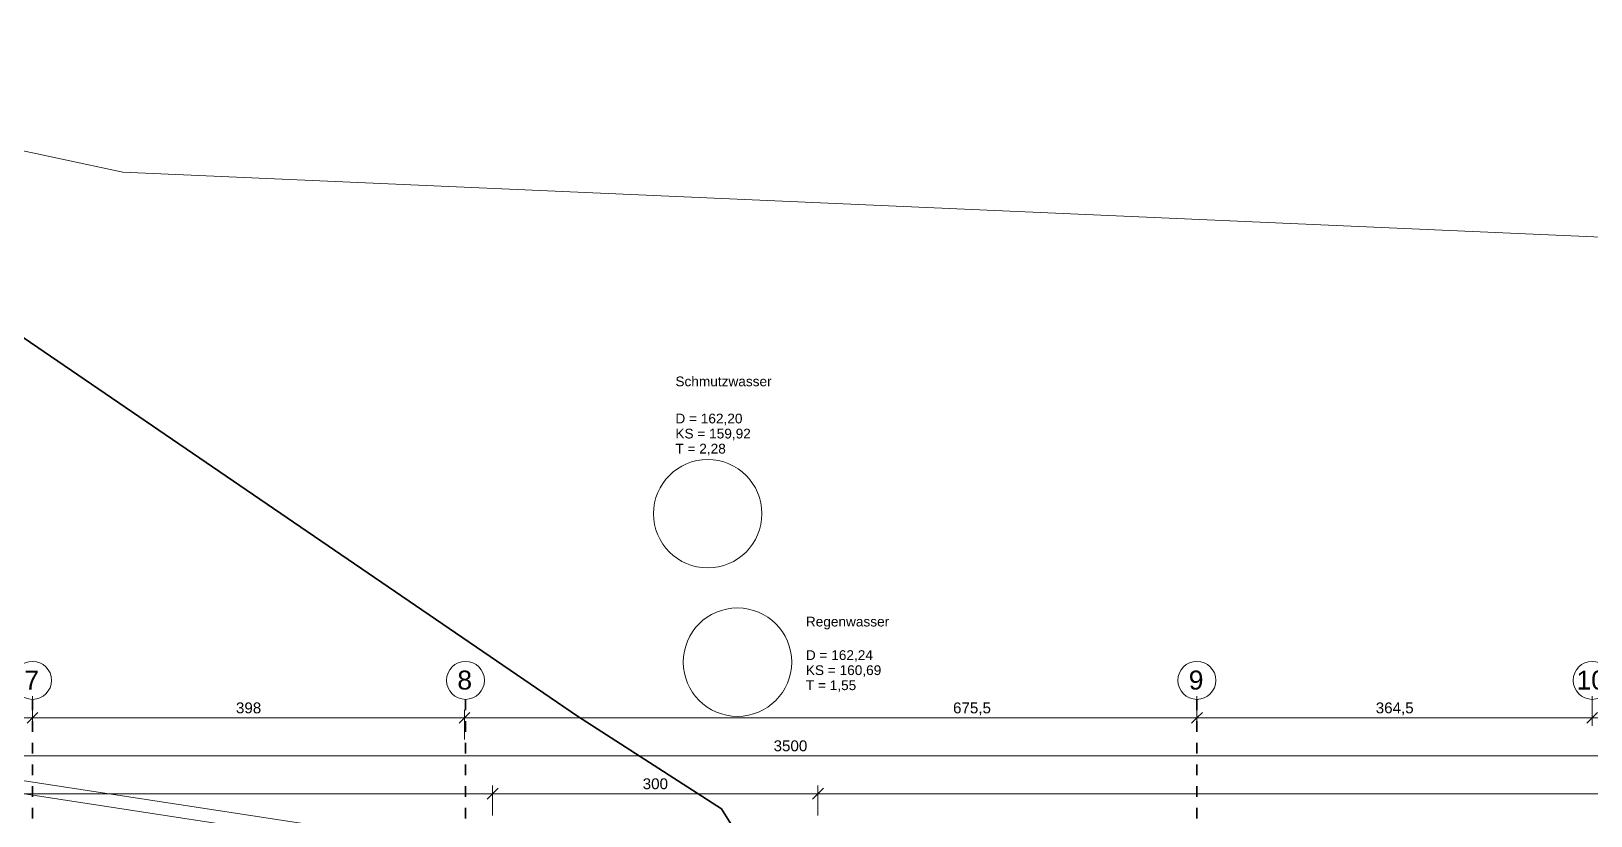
# Model space of a CAD drawing. Header units: metres. Extents: x -2.6 to 53.4, y 58.8 to 100.4.
# Drawn here: x 18.16 to 32.55, y 93.16 to 100.39 of the extents above; entities that cross this region are included whole.
import ezdxf

# ---------------------------------------------------------------- set-up
doc = ezdxf.new("R2010")
doc.units = ezdxf.units.M
doc.linetypes.add('Strich Punkt Mittel', pattern=[0.015875, 0.00635, -0.004763, 0, -0.004763])
for name, color, linetype, lineweight in [('A-DETL-THIN', 151, 'Continuous', 5), ('A_2D', 7, 'Continuous', 13), ('A_Bemassung-50_', 4, 'Continuous', 9), ('A_Bemassung_', 4, 'Continuous', 9), ('A_Beschriftung_', 7, 'Continuous', 9), ('A_Raster_', 1, 'Continuous', 9), ('Geländevolumenkörper', 7, 'Continuous', 5), ('Primäre Höhenlinien', 90, 'Continuous', 35), ('Text', 130, 'Continuous', 9)]:
    doc.layers.add(name, color=color, linetype=linetype, lineweight=lineweight)
doc.styles.add('Arial_1', font='arial.ttf', dxfattribs={"height": 0.175})
doc.styles.add('Arial_2', font='arial.ttf', dxfattribs={"height": 0.09})
doc.styles.add('Arial_5', font='arial.ttf', dxfattribs={"height": 0.1})
doc.dimstyles.new('WGA-Bemaßung', dxfattribs={"dimscale": 0.3048, "dimtxt": 0.102026, "dimasz": 0.328084, "dimexe": 0.246063, "dimexo": 0.0625, "dimgap": 0.04101, "dimtad": 1, "dimdec": 1, "dimlfac": 100, "dimrnd": 0.5, "dimdsep": 46, "dimtxsty": 'Arial_5', "dimblk1": 'OBLIQUE', "dimblk2": 'OBLIQUE', "dimsah": 1, "dimcen": 0.09, "dimdle": 0.246063, "dimazin": 2, "dimtfac": 1, "dimtdec": 4, "dimtix": 1, "dimtmove": 0, "dimatfit": 3, "dimfxl": 0.656168, "dimfxlon": 1, "dimtvp": 1, "dimtolj": 1, "dimtzin": 0, "dimarcsym": 2})
doc.dimstyles.new('WGA-Bemaßung_1', dxfattribs={"dimscale": 0.3048, "dimtxt": 0.102026, "dimasz": 0.328084, "dimexe": 0.246063, "dimexo": 0.0625, "dimgap": 0.04101, "dimtad": 1, "dimdec": 1, "dimlfac": 100, "dimrnd": 0.5, "dimdsep": 46, "dimtxsty": 'Arial_5', "dimblk1": 'OBLIQUE', "dimblk2": 'OBLIQUE', "dimsah": 1, "dimcen": 0.09, "dimdle": 0.246063, "dimazin": 2, "dimtfac": 1, "dimtdec": 4, "dimtix": 1, "dimtmove": 2, "dimatfit": 3, "dimfxl": 0.656168, "dimfxlon": 1, "dimtvp": 1, "dimtolj": 1, "dimtzin": 0, "dimarcsym": 2})

# ---------------------------------------------------------------- blocks, each defined once
blk = doc.blocks.new('Raster - BS_Achse-112124-263_PP_00EG_BT1')
at = {"layer": 'A_Beschriftung_'}
blk.add_circle((0, 0), 0.0035, dxfattribs=at)
blk = doc.blocks.new('DIMBLOCK38-263_PP_00EG_BT1')
at = {"layer": 'A_Bemassung-50_', "transparency": 16777216}
for p, q in [((15.423, 94.059), (15.423, 94.259)), ((18.175, 94.059), (18.175, 94.259)), ((15.423, 94.059), (18.175, 94.059)), ((15.423, 94.059), (15.423, 93.984)), ((18.175, 94.059), (18.175, 93.984))]:
    blk.add_line(p, q, dxfattribs=at)
at = {"layer": 'A_Bemassung-50_', "lineweight": 35, "transparency": 16777216}
for p, q in [((15.423, 94.059), (15.473, 94.109)), ((18.175, 94.059), (18.225, 94.109)), ((15.423, 94.059), (15.373, 94.009)), ((18.175, 94.059), (18.125, 94.009))]:
    blk.add_line(p, q, dxfattribs=at)
at = {"layer": 'A_Bemassung-50_', "color": 0, "transparency": 16777216, "insert": (16.625, 94.201), "char_height": 0.1, "width": 0.41627, "attachment_point": 1, "line_spacing_factor": 0.941778, "style": 'Arial_5'}
blk.add_mtext('275,5', dxfattribs=at)
blk = doc.blocks.new('_Oblique')
at = {"color": 0, "linetype": 'ByBlock', "lineweight": -2}
blk.add_line((-0.5, -0.5), (0.5, 0.5), dxfattribs=at)
blk = doc.blocks.new('DIMBLOCK39-263_PP_00EG_BT1')
at = {"layer": 'A_Bemassung-50_', "transparency": 16777216}
for p, q in [((18.175, 94.059), (18.175, 94.259)), ((22.158, 94.059), (22.158, 94.134)), ((18.175, 94.059), (22.158, 94.059)), ((18.175, 94.059), (18.175, 93.984)), ((22.158, 94.059), (22.158, 93.859))]:
    blk.add_line(p, q, dxfattribs=at)
at = {"layer": 'A_Bemassung-50_', "lineweight": 35, "transparency": 16777216}
for p, q in [((18.175, 94.059), (18.225, 94.109)), ((22.158, 94.059), (22.208, 94.109)), ((18.175, 94.059), (18.125, 94.009)), ((22.158, 94.059), (22.108, 94.009))]:
    blk.add_line(p, q, dxfattribs=at)
at = {"layer": 'A_Bemassung-50_', "color": 0, "transparency": 16777216, "insert": (20.051, 94.201), "char_height": 0.1, "width": 0.27688, "attachment_point": 1, "line_spacing_factor": 0.941778, "style": 'Arial_5'}
blk.add_mtext('398', dxfattribs=at)
blk = doc.blocks.new('DIMBLOCK40-263_PP_00EG_BT1')
at = {"layer": 'A_Bemassung-50_', "transparency": 16777216}
for p, q in [((28.913, 94.059), (28.913, 94.259)), ((22.158, 94.059), (22.158, 94.134)), ((22.158, 94.059), (28.913, 94.059)), ((22.158, 94.059), (22.158, 93.859)), ((28.913, 94.059), (28.913, 93.984))]:
    blk.add_line(p, q, dxfattribs=at)
at = {"layer": 'A_Bemassung-50_', "lineweight": 35, "transparency": 16777216}
for p, q in [((22.158, 94.059), (22.208, 94.109)), ((28.913, 94.059), (28.963, 94.109)), ((22.158, 94.059), (22.108, 94.009)), ((28.913, 94.059), (28.863, 94.009))]:
    blk.add_line(p, q, dxfattribs=at)
at = {"layer": 'A_Bemassung-50_', "color": 0, "transparency": 16777216, "insert": (26.664, 94.201), "char_height": 0.1, "width": 0.41627, "attachment_point": 1, "line_spacing_factor": 0.941778, "style": 'Arial_5'}
blk.add_mtext('675,5', dxfattribs=at)
blk = doc.blocks.new('DIMBLOCK41-263_PP_00EG_BT1')
at = {"layer": 'A_Bemassung-50_', "transparency": 16777216}
for p, q in [((28.913, 94.059), (28.913, 94.259)), ((32.558, 94.059), (32.558, 94.259)), ((28.913, 94.059), (32.558, 94.059)), ((28.913, 94.059), (28.913, 93.984)), ((32.558, 94.059), (32.558, 93.984))]:
    blk.add_line(p, q, dxfattribs=at)
at = {"layer": 'A_Bemassung-50_', "lineweight": 35, "transparency": 16777216}
for p, q in [((28.913, 94.059), (28.963, 94.109)), ((32.558, 94.059), (32.608, 94.109)), ((28.913, 94.059), (28.863, 94.009)), ((32.558, 94.059), (32.508, 94.009))]:
    blk.add_line(p, q, dxfattribs=at)
at = {"layer": 'A_Bemassung-50_', "color": 0, "transparency": 16777216, "insert": (30.562, 94.201), "char_height": 0.1, "width": 0.41627, "attachment_point": 1, "line_spacing_factor": 0.941778, "style": 'Arial_5'}
blk.add_mtext('364,5', dxfattribs=at)
blk = doc.blocks.new('DIMBLOCK42-263_PP_00EG_BT1')
at = {"layer": 'A_Bemassung-50_', "transparency": 16777216}
for p, q in [((32.558, 94.059), (32.558, 94.259)), ((42.403, 94.059), (42.403, 94.259)), ((32.558, 94.059), (42.403, 94.059)), ((32.558, 94.059), (32.558, 93.984)), ((42.403, 94.059), (42.403, 93.984))]:
    blk.add_line(p, q, dxfattribs=at)
at = {"layer": 'A_Bemassung-50_', "lineweight": 35, "transparency": 16777216}
for p, q in [((32.558, 94.059), (32.608, 94.109)), ((42.403, 94.059), (42.453, 94.109)), ((32.558, 94.059), (32.508, 94.009)), ((42.403, 94.059), (42.353, 94.009))]:
    blk.add_line(p, q, dxfattribs=at)
at = {"layer": 'A_Bemassung-50_', "color": 0, "transparency": 16777216, "insert": (37.307, 94.201), "char_height": 0.1, "width": 0.41627, "attachment_point": 1, "line_spacing_factor": 0.941778, "style": 'Arial_5'}
blk.add_mtext('984,5', dxfattribs=at)
blk = doc.blocks.new('DIMBLOCK44-263_PP_00EG_BT1')
at = {"layer": 'A_Bemassung-50_', "transparency": 16777216}
for p, q in [((7.588, 93.359), (22.418, 93.359)), ((7.663, 93.359), (7.663, 93.434)), ((7.663, 93.359), (7.663, 93.159)), ((22.418, 93.359), (22.418, 93.434)), ((22.418, 93.359), (22.418, 93.159))]:
    blk.add_line(p, q, dxfattribs=at)
at = {"layer": 'A_Bemassung-50_', "lineweight": 35, "transparency": 16777216}
for p, q in [((7.663, 93.359), (7.613, 93.309)), ((7.663, 93.359), (7.713, 93.409)), ((22.418, 93.359), (22.368, 93.309)), ((22.418, 93.359), (22.468, 93.409))]:
    blk.add_line(p, q, dxfattribs=at)
at = {"layer": 'A_Bemassung-50_', "color": 0, "transparency": 16777216, "insert": (14.828, 93.501), "char_height": 0.1, "width": 0.50856, "attachment_point": 1, "line_spacing_factor": 0.941778, "style": 'Arial_5'}
blk.add_mtext('1475,5', dxfattribs=at)
blk = doc.blocks.new('DIMBLOCK45-263_PP_00EG_BT1')
at = {"layer": 'A_Bemassung-50_', "lineweight": 35, "transparency": 16777216}
for p, q in [((22.418, 93.359), (22.368, 93.309)), ((22.418, 93.359), (22.468, 93.409)), ((25.418, 93.359), (25.368, 93.309)), ((25.418, 93.359), (25.468, 93.409))]:
    blk.add_line(p, q, dxfattribs=at)
at = {"layer": 'A_Bemassung-50_', "transparency": 16777216}
for p, q in [((22.418, 93.359), (22.418, 93.434)), ((22.418, 93.359), (25.418, 93.359)), ((22.418, 93.359), (22.418, 93.159)), ((25.418, 93.359), (25.418, 93.434)), ((25.418, 93.359), (25.418, 93.159))]:
    blk.add_line(p, q, dxfattribs=at)
at = {"layer": 'A_Bemassung-50_', "color": 0, "transparency": 16777216, "insert": (23.802, 93.501), "char_height": 0.1, "width": 0.27688, "attachment_point": 1, "line_spacing_factor": 0.941778, "style": 'Arial_5'}
blk.add_mtext('300', dxfattribs=at)
blk = doc.blocks.new('DIMBLOCK46-263_PP_00EG_BT1')
at = {"layer": 'A_Bemassung-50_', "lineweight": 35, "transparency": 16777216}
for p, q in [((25.418, 93.359), (25.368, 93.309)), ((25.418, 93.359), (25.468, 93.409)), ((42.663, 93.359), (42.613, 93.309)), ((42.663, 93.359), (42.713, 93.409))]:
    blk.add_line(p, q, dxfattribs=at)
at = {"layer": 'A_Bemassung-50_', "transparency": 16777216}
for p, q in [((25.418, 93.359), (25.418, 93.434)), ((25.418, 93.359), (42.738, 93.359)), ((25.418, 93.359), (25.418, 93.159)), ((42.663, 93.359), (42.663, 93.434)), ((42.663, 93.359), (42.663, 93.159))]:
    blk.add_line(p, q, dxfattribs=at)
at = {"layer": 'A_Bemassung-50_', "color": 0, "transparency": 16777216, "insert": (33.828, 93.501), "char_height": 0.1, "width": 0.50856, "attachment_point": 1, "line_spacing_factor": 0.941778, "style": 'Arial_5'}
blk.add_mtext('1724,5', dxfattribs=at)
blk = doc.blocks.new('DIMBLOCK80-263_PP_00EG_BT1')
at = {"layer": 'A_Bemassung-50_', "transparency": 16777216}
for p, q in [((7.663, 93.709), (7.663, 93.784)), ((42.663, 93.709), (42.663, 93.784)), ((7.588, 93.709), (42.738, 93.709)), ((7.663, 93.709), (7.663, 93.509)), ((42.663, 93.709), (42.663, 93.509))]:
    blk.add_line(p, q, dxfattribs=at)
at = {"layer": 'A_Bemassung-50_', "lineweight": 35, "transparency": 16777216}
for p, q in [((7.663, 93.709), (7.613, 93.659)), ((7.663, 93.709), (7.713, 93.759)), ((42.663, 93.709), (42.613, 93.659)), ((42.663, 93.709), (42.713, 93.759))]:
    blk.add_line(p, q, dxfattribs=at)
at = {"layer": 'A_Bemassung-50_', "color": 0, "transparency": 16777216, "insert": (25.009, 93.851), "char_height": 0.1, "width": 0.36918, "attachment_point": 1, "line_spacing_factor": 0.941778, "style": 'Arial_5'}
blk.add_mtext('3500', dxfattribs=at)

msp = doc.modelspace()

# ---------------------------------------------------------------- linework, layer by layer
at = {"layer": 'A-DETL-THIN'}
msp.add_line((-0.6808, 96.3503), (26.246, 92.2328), dxfattribs=at)
at = {"layer": 'A_2D', "lineweight": 18}
for p, q in [((19.0083, 99.0917), (12.8924, 100.3916)), ((53.3757, 97.5779), (19.0083, 99.0917))]:
    msp.add_line(p, q, dxfattribs=at)
at = {"layer": 'A_2D', "lineweight": 5}
for centre in [(24.4013, 95.9418), (24.6759, 94.5727)]:
    msp.add_circle(centre, 0.5, dxfattribs=at)
at = {"layer": 'A_Raster_', "linetype": 'Strich Punkt Mittel', "lineweight": 35}
for p, q in [((18.1752, 94.2296), (18.1752, 59.9489)), ((22.1677, 94.2296), (22.1677, 59.9489)), ((28.9127, 94.2296), (28.9127, 59.9489))]:
    msp.add_line(p, q, dxfattribs=at)
at = {"layer": 'Geländevolumenkörper', "color": 250}
for p, q in [((12.8924, 100.3916), (19.0083, 99.0917)), ((19.0083, 99.0917), (53.3757, 97.5779)), ((-0.6995, 96.2318), (26.234, 92.1133)), ((24.5224, 92.4964), (13.0389, 94.2524))]:
    msp.add_line(p, q, dxfattribs=at)
at = {"layer": 'Primäre Höhenlinien'}
for p, q in [((16.7123, 98.5069), (23.202, 94.0756)), ((23.202, 94.0756), (24.5277, 93.2202)), ((24.5277, 93.2202), (25.0339, 92.4167))]:
    msp.add_line(p, q, dxfattribs=at)

# ---------------------------------------------------------------- block references
at = {"layer": 'A_Beschriftung_', "xscale": 49.99999999999998, "yscale": 49.99999999999998, "zscale": 49.99999999999998, "rotation": 180}
for p in [(18.1752, 94.4046), (22.1677, 94.4046), (28.9127, 94.4046), (32.5577, 94.4046)]:
    msp.add_blockref('Raster - BS_Achse-112124-263_PP_00EG_BT1', p, dxfattribs=at)

# ---------------------------------------------------------------- texts
at = {"layer": 'A_Beschriftung_', "char_height": 0.175, "attachment_point": 1, "style": 'Arial_1'}
for s, insert, width in [('7', (18.0999, 94.4949), 0.168354), ('8', (22.0924, 94.4949), 0.168354), ('9', (28.8374, 94.4949), 0.168354), ('10', (32.4131, 94.4949), 0.336709)]:
    msp.add_mtext(s, dxfattribs=dict(at, insert=insert, width=width))
at = {"layer": 'Text', "color": 7, "char_height": 0.09, "attachment_point": 1, "style": 'Arial_2'}
for s, insert, width in [('Schmutzwasser', (24.1035, 97.2067), 1.042194), ('D = 162,20', (24.1035, 96.8645), 0.737553), ('KS = 159,92', (24.1035, 96.7256), 0.829747), ('T = 2,28', (24.1035, 96.5867), 0.553164), ('Regenwasser', (25.3065, 94.9917), 0.89789), ('D = 162,24', (25.3065, 94.6825), 0.737553), ('KS = 160,69', (25.3065, 94.5436), 0.829747), ('T = 1,55', (25.3065, 94.4047), 0.553164)]:
    msp.add_mtext(s, dxfattribs=dict(at, insert=insert, width=width))

# ---------------------------------------------------------------- dimensions: what is measured, and where the dimension line sits
at = {"layer": 'A_Bemassung_'}
for base, p1, p2, override, picture, middle in [((18.1751682485, 94.0586258398), (15.4226682485, 94.2586258398), (18.1751682485, 94.2586258398), {"dimpost": '<>', "dimfxl": 2.7525}, 'DIMBLOCK38-263_PP_00EG_BT1', (16.7989182485, 94.1221831389)), ((22.1575, 94.0586), (18.1752, 94.2586), (22.1575, 93.8586), {"dimpost": '<>', "dimfxl": 4.002402}, 'DIMBLOCK39-263_PP_00EG_BT1', (20.1664, 94.1222)), ((32.5577, 94.0586), (28.9127, 94.2586), (32.5577, 94.2586), {"dimpost": '<>', "dimfxl": 3.645}, 'DIMBLOCK41-263_PP_00EG_BT1', (30.7352, 94.1222)), ((42.4027, 94.0586), (32.5577, 94.2586), (42.4027, 94.2586), {"dimpost": '<>', "dimfxl": 9.845}, 'DIMBLOCK42-263_PP_00EG_BT1', (37.4802, 94.1222)), ((42.6627, 93.7086), (7.6627, 93.5086), (42.6627, 93.5086), {"dimpost": '<>', "dimfxl": 35}, 'DIMBLOCK80-263_PP_00EG_BT1', (25.1627, 93.7722)), ((22.4177, 93.3586), (7.6627, 93.1586), (22.4177, 93.1586), {"dimpost": '<>', "dimfxl": 14.755}, 'DIMBLOCK44-263_PP_00EG_BT1', (15.0402, 93.4222)), ((25.4177, 93.3586), (22.4177, 93.1586), (25.4177, 93.1586), {"dimpost": '<>', "dimfxl": 3}, 'DIMBLOCK45-263_PP_00EG_BT1', (23.9177, 93.4222)), ((42.6627, 93.3586), (25.4177, 93.1586), (42.6627, 93.1586), {"dimpost": '<>', "dimfxl": 17.245}, 'DIMBLOCK46-263_PP_00EG_BT1', (34.0402, 93.4222))]:
    dim = msp.add_linear_dim(base=base, p1=p1, p2=p2, dimstyle='WGA-Bemaßung', override=override, dxfattribs=at)
    dim.commit()
    dim.dimension.update_dxf_attribs({"geometry": picture, "text_midpoint": middle})
dim = msp.add_linear_dim(base=(28.9127, 94.0586), p1=(22.1575, 93.8586), p2=(28.9127, 94.2586), dimstyle='WGA-Bemaßung_1', override={"dimpost": '<>', "dimfxl": 6.766968}, dxfattribs=at)
dim.commit()
dim.dimension.update_dxf_attribs({"geometry": 'DIMBLOCK40-263_PP_00EG_BT1', "text_midpoint": (26.8725, 94.1343), "dimtype": 160})

doc.saveas('drawing.dxf')
